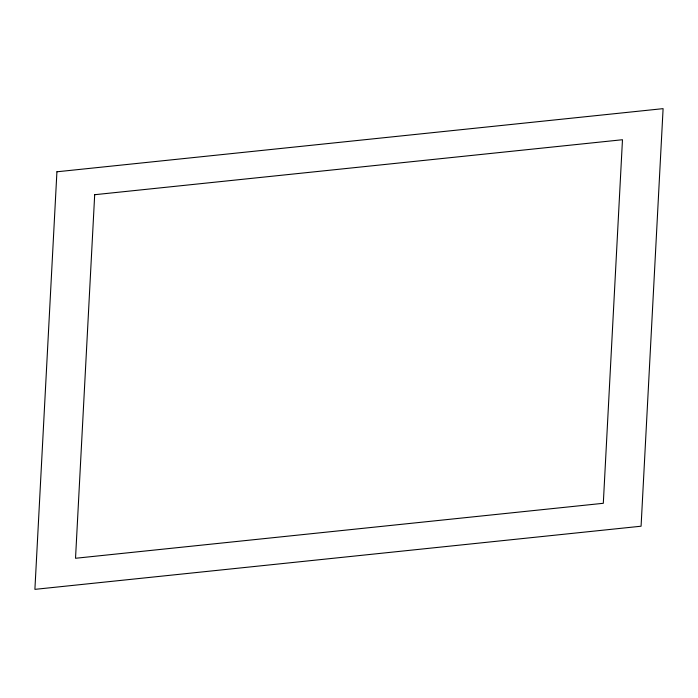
<?xml version="1.0" encoding="UTF-8"?>
<svg xmlns="http://www.w3.org/2000/svg" width="698" height="698" viewBox="0 0 698 698"><rect width="100%" height="100%" fill="white"/><g stroke="black" fill="none" stroke-linecap="round" stroke-linejoin="round"><path stroke-width="1.05" d="M56.922 171.787L34.9 589.356L641.078 526.213L663.1 108.644L56.922 171.787M94.692 194.707L75.524 558.269L603.308 503.293L622.476 139.731L94.692 194.707"/></g></svg>
